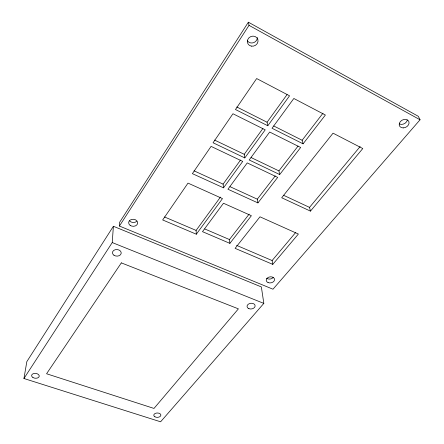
<?xml version="1.0" encoding="UTF-8"?>
<svg xmlns="http://www.w3.org/2000/svg" width="444" height="444" viewBox="0 0 444 444"><rect width="100%" height="100%" fill="white"/><g stroke="black" fill="none" stroke-linecap="round" stroke-linejoin="round"><path stroke-width="0.67" d="M119.419 226.046L119.647 222.244L248.357 22.2L418.315 116.311L420.057 119.786L272.971 289.211L119.419 226.046L249.023 25.341L248.357 22.2M23.943 378.504L112.238 242.563L113.387 226.268L261.361 286.929L263.83 303.396L160.606 421.8L23.943 378.504L26.829 361.627L113.387 226.268M267.81 125.752L289.555 95.815L256.665 78.549L235.464 109.524L267.81 125.752L267.077 122.228L287.052 94.605M244.799 157.92L265.207 129.837L232.945 113.747L213.07 142.768L244.799 157.92L244.239 154.301L262.876 128.538M223.515 187.829L242.724 161.416L211.072 146.381L192.385 173.648L223.515 187.829L223.104 184.127L240.554 160.029M196.326 234.216L222.472 198.607L188.001 183.111L162.676 219.952L196.326 234.216L196.098 230.414L220.452 197.103M303.086 143.834L272.028 128.261L293.834 98.479L325.38 115.029L303.086 143.834L302.136 140.265L323.004 113.176M279.698 174.553L300.655 147.48L269.669 132.023L249.189 159.984L279.698 174.553L278.926 170.896L298.063 146.059M257.925 202.908L277.689 177.384L247.241 162.909L227.944 189.238L257.925 202.908L257.309 199.178L275.263 175.885M229.881 243.356L251.382 215.717L223.476 203.241L202.481 231.663L229.881 243.356L229.454 239.544L249.139 214.125M310.45 211.122L281.707 197.758L333.044 133.178L362.787 148.54L310.45 211.122L309.524 207.392L360.145 146.553M272.777 264.374L298.379 234.038L259.979 216.805L235.115 248.357L272.777 264.374L272.117 260.545L295.793 232.345M112.238 242.563L263.83 303.396M236.569 245.354L272.117 260.545M164.541 216.972L196.098 230.414M204.745 228.954L229.454 239.544M229.992 186.669L257.309 199.178M194.022 170.823L223.104 184.127M283.427 195.21L309.524 207.392M214.563 140.071L244.239 154.301M251.076 157.542L278.926 170.896M236.791 106.982L267.077 122.228M273.743 125.974L302.136 140.265M249.023 25.341L420.057 119.786M136.647 221.417A4.49 3.519 2.8 0 1 129.57 220.851M257.331 37.629A5.4 4.951 -25.1 0 1 253.402 42.718A5.4 4.951 -25.1 0 1 247.419 40.798M407.342 120.069A5.139 4.002 -27.2 0 1 399.323 123.887M273.199 277.472A4.174 3.036 -8.9 0 1 266.644 278.266M121.334 262.881L46.57 373.759L153.996 408.43L238.4 308.852L121.334 262.881M154.901 416.788A3.541 2.181 -0.9 0 0 160.778 415.639A3.541 2.181 -0.9 0 0 156.316 413.092A3.541 2.181 -0.9 0 0 154.901 416.788M32.923 377.511A3.835 2.436 5.7 0 0 39.183 376.512A3.835 2.436 5.7 0 0 34.194 373.437A3.835 2.436 5.7 0 0 32.923 377.511M113.953 255.233A4.379 3.297 3.6 0 0 121.129 253.596A4.379 3.297 3.6 0 0 115.44 249.667A4.379 3.297 3.6 0 0 113.953 255.233M248.879 308.669A4.063 2.864 -7 0 0 255.128 306.027A4.063 2.864 -7 0 0 249.251 303.674A4.063 2.864 -7 0 0 248.879 308.669M130.142 225.347A4.518 3.524 2.8 0 0 137.585 223.615A4.518 3.524 2.8 0 0 131.785 219.403A4.518 3.524 2.8 0 0 130.142 225.347M251.298 46.132A5.439 4.973 -24.6 0 0 257.875 39.544A5.439 4.973 -24.6 0 0 248.912 37.845A5.439 4.973 -24.6 0 0 251.298 46.132M403.219 127.911A5.173 4.018 -26.9 0 0 408.807 121.428A5.173 4.018 -26.9 0 0 400.366 121.562A5.173 4.018 -26.9 0 0 403.219 127.911M268.059 282.573A4.196 3.036 -8.9 0 0 274.553 279.776A4.196 3.036 -8.9 0 0 268.559 277.261A4.196 3.036 -8.9 0 0 268.059 282.573"/></g></svg>
